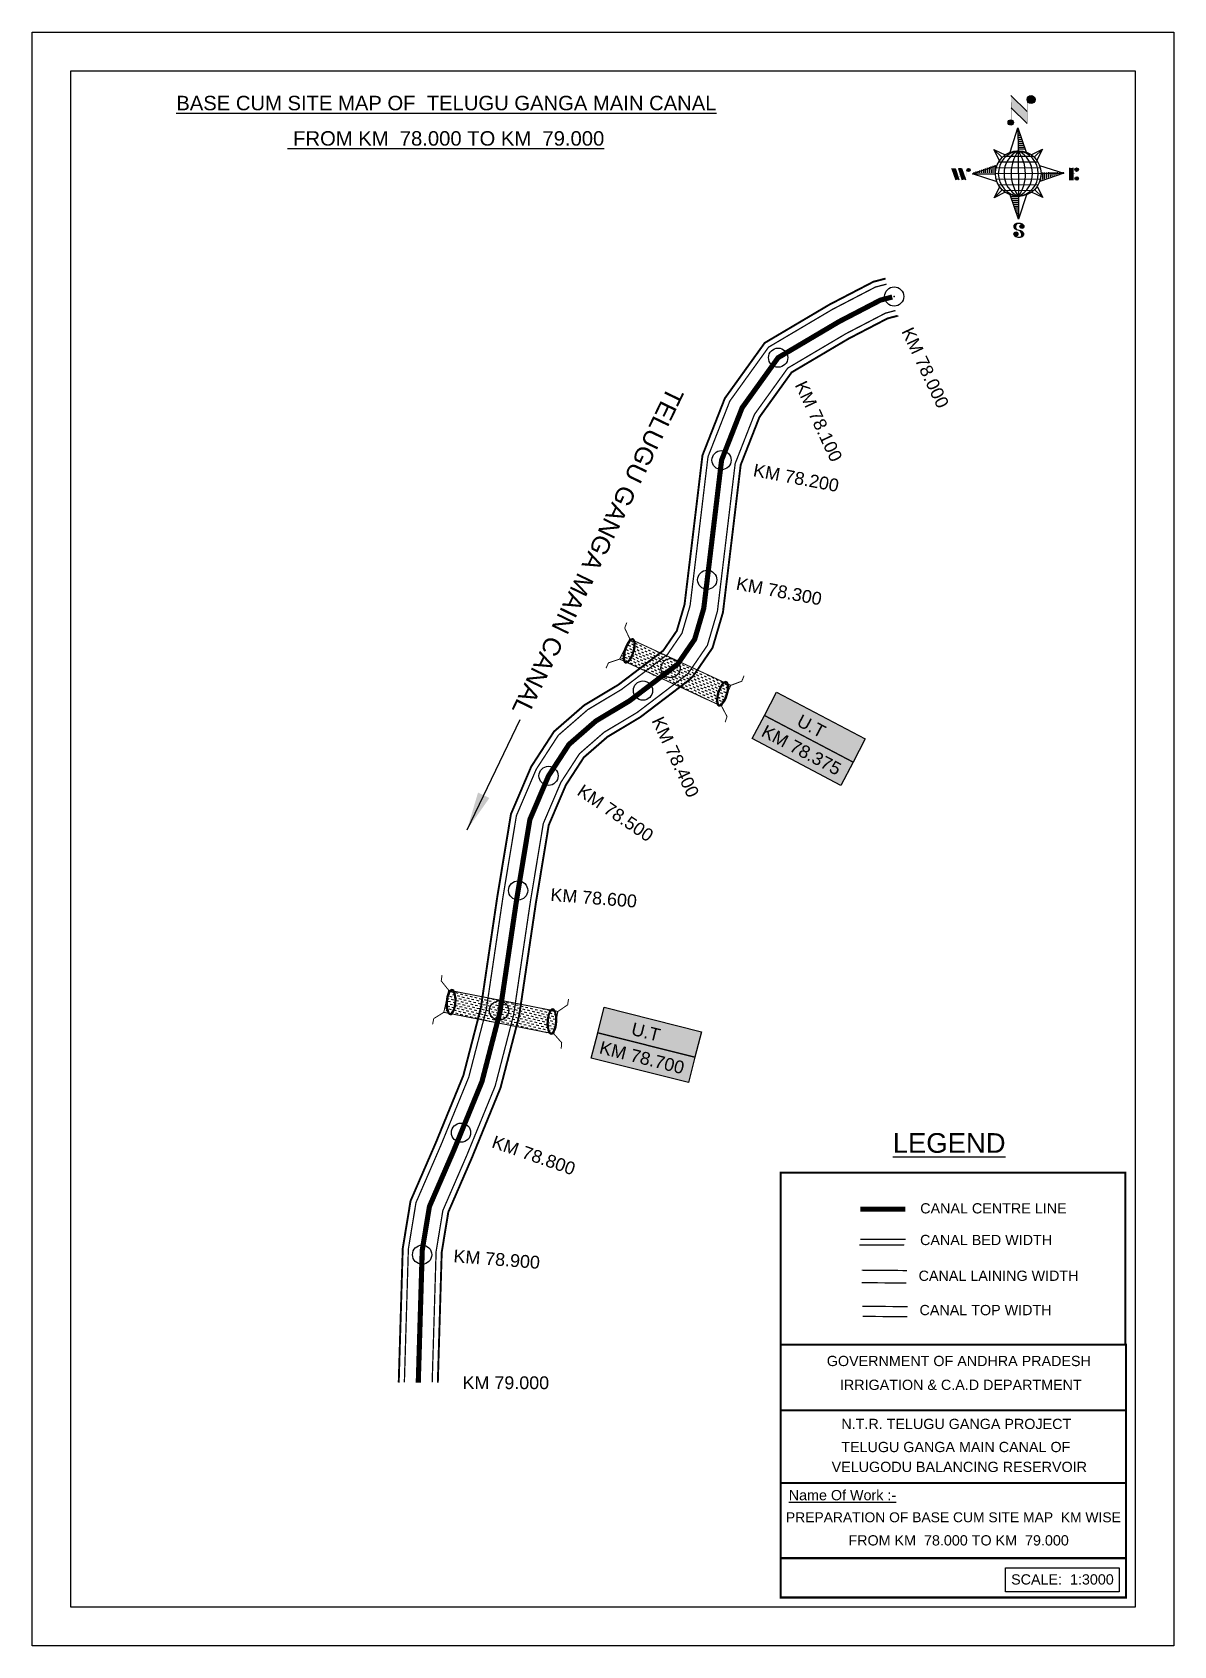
# Model space of a CAD drawing. Header units: inches. Extents: x 275152 to 276043, y 1667492 to 1668752.
import ezdxf

# ---------------------------------------------------------------- set-up
doc = ezdxf.new("R2010")
doc.units = ezdxf.units.IN
doc.header["$MEASUREMENT"] = 0
doc.header["$PDMODE"] = 32
doc.header["$PDSIZE"] = 15
doc.linetypes.add('ACAD_ISO02W100', pattern=[15, 12, -3])
for name, color, linetype in [('AQUADUCT', 1, 'Continuous'), ('bed with', 5, 'Continuous'), ('bord', 1, 'Continuous'), ('canal', 1, 'Continuous'), ('chainage', 7, 'Continuous'), ('FRAME 025', 7, 'Continuous'), ('laying', 4, 'Continuous'), ('lining', 4, 'Continuous'), ('STREAM', 4, 'Continuous'), ('Stu coo', 3, 'Continuous'), ('TEXT', 7, 'Continuous'), ('top of bund', 1, 'Continuous'), ('UT', 173, 'ACAD_ISO02W100'), ('V', 6, 'Continuous'), ('ZSTU', 7, 'Continuous')]:
    doc.layers.add(name, color=color, linetype=linetype)
doc.styles.get("Standard").update_dxf_attribs({"font": 'arial.ttf'})
doc.dimstyles.get("Standard").update_dxf_attribs({"dimtxt": 0.18, "dimasz": 0.18, "dimexe": 0.18, "dimexo": 0.0625, "dimgap": 0.09, "dimtad": 0, "dimtih": 1, "dimtoh": 1, "dimdec": 4, "dimzin": 0, "dimdsep": 46, "dimtxsty": 'Standard', "dimcen": 0.09, "dimadec": 0, "dimazin": 0, "dimtfac": 1, "dimtdec": 4, "dimtofl": 0, "dimtmove": 0, "dimatfit": 3, "dimfxl": 1, "dimtolj": 1, "dimtzin": 0, "dimarcsym": 0})
pattern_1 = [(267.2971131487395, (-8720374.9383359, 50637915.13839893), (10.53672553373347, -0.4974314379093613), [])]
pattern_2 = [(357.2971131487395, (-8720374.9383359, 50637915.13839893), (0.4974314379093601, 10.53672553373348), [])]

# ---------------------------------------------------------------- blocks, each defined once
blk = doc.blocks.new('GGF')
at = {"layer": 'STREAM'}
h = blk.add_hatch(dxfattribs=at)
h.set_pattern_fill('DASH', color=256, scale=10, angle=-6.082734917303942, style=0)
h.set_pattern_definition([(353.9172650826961, (-115347.3726237068, 1016.387648081312), (1.375417949938526, 1.110506849590268), [1.25, -1.25])])
h.paths.add_polyline_path([(406186.8358267642, 1485623.894007653), (406186.3350356966, 1485618.16585714), (406185.8342446289, 1485612.437706626), (406242.6024607782, 1485608.895201602), (406242.8636284556, 1485614.639267362), (406243.1247961327, 1485620.383333121)])
at = {"layer": 'laying', "linetype": 'ByBlock', "extrusion": (0, 0, -1)}
for centre in [(406188.8340515448, 1485618.100544371), (406240.8092758137, 1485614.964376942)]:
    blk.add_ellipse(centre, major_axis=(0.4022038884711088, -6.365555352701567), ratio=0.3887167828476952, dxfattribs=at)
at = {"layer": 'laying', "linetype": 'ByBlock'}
for points in [[(406189.2044231551, 1485612.238788546), (406189.1301593552, 1485612.234096231), (406189.0528622998, 1485612.245618227), (406188.8631006061, 1485612.324588027), (406188.7519765225, 1485612.394145026), (406188.5122836892, 1485612.610022701), (406188.3845252309, 1485612.755754402), (406187.9901122551, 1485613.318903608), (406187.7273521348, 1485613.85898441), (406187.2895556467, 1485615.151754198), (406187.1131680161, 1485615.903753204), (406186.8806331598, 1485617.489787864), (406186.8243655579, 1485618.323341603), (406186.8412834518, 1485619.932858505), (406186.9146281564, 1485620.708349793), (406187.1740924141, 1485622.067517512), (406187.3614922329, 1485622.65073727), (406187.7140922088, 1485623.356040432), (406187.8630650354, 1485623.567618286), (406188.1141012118, 1485623.821781273), (406188.2175726035, 1485623.889167762), (406188.3951326545, 1485623.961233407), (406188.4694103668, 1485623.970225642), (406188.6399464445, 1485623.94807565), (406188.7398646418, 1485623.913414563), (406188.9754422541, 1485623.761023998), (406189.1085637353, 1485623.642922326), (406189.3815283708, 1485623.318037364), (406189.5211763898, 1485623.111945711), (406189.9516964495, 1485622.33059618), (406190.2214699374, 1485621.608086816), (406190.6248590543, 1485619.961048005), (406190.7595287117, 1485619.037350996), (406190.8632364098, 1485617.186895084), (406190.8321935693, 1485616.26108243), (406190.6143732872, 1485614.607066808), (406190.4262052957, 1485613.879561222), (406190.055177624, 1485613.01905299), (406189.9016287614, 1485612.765040143), (406189.6325239488, 1485612.445281366), (406189.5169377527, 1485612.35368761), (406189.3392356181, 1485612.260876767), (406189.2716159608, 1485612.243034084), (406189.2044231551, 1485612.238788546)], [(406241.179647424, 1485609.102621116), (406241.1053836241, 1485609.097928802), (406241.0280865688, 1485609.109450798), (406240.838324875, 1485609.188420597), (406240.7272007914, 1485609.257977597), (406240.4875079581, 1485609.473855271), (406240.3597494998, 1485609.619586973), (406239.965336524, 1485610.182736179), (406239.7025764037, 1485610.722816981), (406239.2647799156, 1485612.015586769), (406239.088392285, 1485612.767585774), (406238.8558574287, 1485614.353620435), (406238.7995898268, 1485615.187174174), (406238.8165077207, 1485616.796691076), (406238.8898524253, 1485617.572182364), (406239.149316683, 1485618.931350083), (406239.3367165019, 1485619.514569841), (406239.6893164777, 1485620.219873002), (406239.8382893043, 1485620.431450857), (406240.0893254807, 1485620.685613844), (406240.1927968724, 1485620.753000333), (406240.3703569234, 1485620.825065977), (406240.4446346357, 1485620.834058213), (406240.6151707135, 1485620.811908221), (406240.7150889107, 1485620.777247134), (406240.950666523, 1485620.624856569), (406241.0837880042, 1485620.506754897), (406241.3567526398, 1485620.181869935), (406241.4964006587, 1485619.975778282), (406241.9269207185, 1485619.194428751), (406242.1966942063, 1485618.471919387), (406242.6000833233, 1485616.824880576), (406242.7347529806, 1485615.901183567), (406242.8384606787, 1485614.050727655), (406242.8074178382, 1485613.124915001), (406242.5895975561, 1485611.470899379), (406242.4014295646, 1485610.743393793), (406242.0304018929, 1485609.882885561), (406241.8768530303, 1485609.628872714), (406241.6077482177, 1485609.309113937), (406241.4921620216, 1485609.21752018), (406241.314459887, 1485609.124709338), (406241.2468402297, 1485609.106866655), (406241.179647424, 1485609.102621116)]]:
    blk.add_open_spline(points, degree=3, knots=[0, 0, 0, 0, 0.1890722348827286, 0.1890722348827286, 0.3781444697654573, 0.3781444697654573, 0.567216704648186, 0.567216704648186, 0.9642381621637766, 0.9642381621637766, 1.361259619679367, 1.361259619679367, 1.758281077194958, 1.758281077194958, 2.155302534710549, 2.155302534710549, 2.552323992226139, 2.552323992226139, 2.807761081817867, 2.807761081817867, 3.012439963152372, 3.012439963152372, 3.217118844486876, 3.217118844486876, 3.421797725821381, 3.421797725821381, 3.626476607155885, 3.626476607155885, 3.831155488490389, 3.831155488490389, 4.280922883927905, 4.280922883927905, 4.730690279365422, 4.730690279365422, 5.180457674802938, 5.180457674802938, 5.630225070240454, 5.630225070240454, 5.896844194109022, 5.896844194109022, 6.112115499412711, 6.112115499412711, 6.283185307179586, 6.283185307179586, 6.283185307179586, 6.283185307179586], dxfattribs=at)
at = {"layer": 'UT', "ltscale": 0.2, "const_width": 0.4999999999999999}
for points in [[(406181.0067191261, 1485605.627956516), (406181.2043290924, 1485608.621441158), (406185.8342446289, 1485612.437706626), (406186.3350356966, 1485618.16585714), (406186.8358267643, 1485623.894007653), (406182.485284513, 1485628.02592998), (406182.4731358847, 1485631.025905382)], [(406186.8358267643, 1485623.894007653), (406243.1247961327, 1485620.383333121)], [(406247.6637609265, 1485627.388723734), (406247.5913202798, 1485624.389598469), (406243.1247961327, 1485620.383333121), (406242.8636284556, 1485614.639267362), (406242.6024607783, 1485608.895201602), (406247.1217425518, 1485604.948545771), (406247.2591485833, 1485601.95169416)], [(406185.8342446289, 1485612.437706626), (406242.6024607783, 1485608.895201602)]]:
    blk.add_lwpolyline(points, dxfattribs=at)
blk = doc.blocks.new('*X7')
at = {"color": 0, "linetype": 'Continuous'}
for p, q in [((6321.563175437702, 239.2074203663178), (6322.581924588794, 240.2261695174094)), ((6321.571094283617, 239.3921159075293), (6322.524536642279, 240.3455582661906)), ((6321.579013129532, 239.5768114487408), (6322.467148695763, 240.4649470149719)), ((6321.586931975447, 239.7615069899523), (6322.409760749248, 240.5843357637531)), ((6321.594850821361, 239.9462025311638), (6322.352372802732, 240.7037245125344)), ((6321.602769667276, 240.1308980723753), (6322.294984856217, 240.8231132613157)), ((6321.610688513191, 240.3155936135868), (6322.322610836808, 241.0275159372032)), ((6321.618607359106, 240.5002891547983), (6322.339575221931, 241.2212570176224)), ((6321.670405508729, 239.1378737420482), (6322.639312535309, 240.1067807686281)), ((6321.756101028845, 239.046792566867), (6322.694551492757, 239.9852430307802)), ((6321.767025283511, 240.8254837745006), (6322.356539607053, 241.4149980980416)), ((6321.841796548961, 238.9557113916858), (6322.784401525116, 239.8983163678416)), ((6321.927492069076, 238.8646302165046), (6322.874251557474, 239.8113897049031)), ((6322.013187589191, 238.7735490413234), (6322.964101589832, 239.7244630419646)), ((6322.075863133939, 241.3110983202248), (6322.373503992176, 241.6087391784607)), ((6322.098883109306, 238.6824678661422), (6323.053951622191, 239.637536379026)), ((6322.184578629423, 238.591386690961), (6323.143801654548, 239.5506097160875)), ((6322.270274149538, 238.5003055157798), (6323.233651686906, 239.463683053149)), ((6322.405772691616, 238.4590273625623), (6323.316199320379, 239.3694539913255)), ((6322.536564177177, 238.4130421528257), (6323.436926723143, 239.3134046987925)), ((6322.667355662737, 238.3670569430892), (6323.557654125907, 239.2573554062594)), ((6322.798147148297, 238.3210717333527), (6323.67838152867, 239.2013061137264)), ((6322.928938633857, 238.2750865236161), (6323.799108931434, 239.1452568211934)), ((6323.059730119417, 238.2291013138795), (6323.919836334197, 239.0892075286604)), ((6323.190521604977, 238.183116104143), (6324.040563736961, 239.0331582361274)), ((6323.334898284248, 238.1507160881169), (6324.161291139725, 238.9771089435944)), ((6323.500484499982, 238.1395256085544), (6324.282018542488, 238.9210596510615)), ((6323.666070715716, 238.1283351289918), (6324.389078986148, 238.8513433994243)), ((6323.83165693145, 238.1171446494292), (6324.558435473549, 238.8439231915289)), ((6324.097210919775, 238.2059219424567), (6324.727791960951, 238.8365029836336)), ((6324.341779298861, 238.2737136262468), (6324.897148448353, 238.8290827757383)), ((6324.586347677948, 238.341505310037), (6325.066504935754, 238.821662567843)), ((6324.830916057034, 238.4092969938271), (6325.235861423155, 238.8142423599477)), ((6325.075484436121, 238.4770886776172), (6325.405217910557, 238.8068221520524)), ((6325.401209342145, 238.6260368883443), (6325.574574397958, 238.7994019441571))]:
    blk.add_line(p, q, dxfattribs=at)
blk = doc.blocks.new('*X6')
at = {"color": 0, "linetype": 'Continuous'}
for p, q in [((6324.425409812192, 240.3018877878409), (6324.530098087213, 240.4065760628617)), ((6324.560821561592, 240.2605228419445), (6324.762767368324, 240.4624686486762)), ((6324.696233310992, 240.2191578960481), (6324.995436649435, 240.5183612344908)), ((6324.831645060392, 240.1777929501517), (6325.228105930546, 240.5742538203053)), ((6324.967056809793, 240.1364280042552), (6325.451206401633, 240.6205775960956)), ((6325.102468559193, 240.0950630583588), (6325.626700194168, 240.619294693334)), ((6325.231508829004, 240.0473266328736), (6325.802193986703, 240.6180117905725)), ((6325.335045025791, 239.9740861343645), (6325.976788801136, 240.6158299097086)), ((6325.438581222579, 239.9008456358553), (6326.100204563527, 240.5624689768027)), ((6325.542117419366, 239.8276051373462), (6326.223620325917, 240.5091080438968)), ((6325.645653616154, 239.754364638837), (6326.347036088308, 240.455747110991)), ((6325.749189812941, 239.6811241403279), (6326.470451850699, 240.4023861780851)), ((6325.852726009729, 239.6078836418188), (6326.593867613089, 240.3490252451792)), ((6325.951486090436, 239.5298670272285), (6326.71728337548, 240.2956643122733)), ((6326.036566250415, 239.4381704919113), (6326.840699137871, 240.2423033793674)), ((6326.121646410395, 239.346473956594), (6326.964114900262, 240.1889424464615)), ((6326.206726570374, 239.2547774212767), (6327.055858370612, 240.1039092215148)), ((6326.291806730354, 239.1630808859595), (6327.135785134496, 240.0070592901021)), ((6326.376886890333, 239.0713843506422), (6327.21571189838, 239.9102093586895)), ((6326.461967050313, 238.9796878153249), (6327.295638662264, 239.8133594272769)), ((6326.547047210292, 238.8879912800077), (6327.375565426148, 239.7165094958642)), ((6326.632127370272, 238.7962947446904), (6327.455492190032, 239.6196595644516)), ((6326.717207530251, 238.7045982093731), (6327.535418953916, 239.5228096330389)), ((6326.788410008449, 236.4777036487165), (6327.354219516036, 237.0435131563033)), ((6326.792225928501, 238.6028399123283), (6327.6153457178, 239.4259597016263)), ((6326.838137672734, 238.4719749612643), (6327.695272481684, 239.3291097702136)), ((6326.884049416966, 238.3411100102004), (6327.775199245568, 239.2322598388009)), ((6326.916746160023, 236.7828164955863), (6327.582476853365, 237.4485471889285)), ((6326.9299611612, 238.2102450591364), (6327.853734496604, 239.1340183945408)), ((6326.975872905432, 238.0793801080725), (6327.849127438164, 238.952634640804)), ((6327.003134980726, 237.9298654880686), (6327.844520379724, 238.7712508870673)), ((6327.012515933215, 237.7624697452613), (6327.839913321284, 238.5898671333306)), ((6327.021896885704, 237.5950740024541), (6327.835306262844, 238.4084833795939)), ((6327.031277838193, 237.4276782596467), (6327.830699204404, 238.2270996258572)), ((6327.040658790683, 237.2602825168395), (6327.826092145964, 238.0457158721205)), ((6327.045082311595, 237.087929342456), (6327.810734190693, 237.8535812215537))]:
    blk.add_line(p, q, dxfattribs=at)
blk = doc.blocks.new('H')
at = {"layer": 'bord', "extrusion": (0.0004278845142637609, 0.00479197890903182, 0.9999884268595202)}
h = blk.add_hatch(dxfattribs=at)
h.set_pattern_fill('LINE', color=8, scale=84.38768555040302, angle=-2.702886851260515, style=0)
h.set_pattern_definition(pattern_2)
h.paths.add_polyline_path([(-492.4668010775931, 785.5898788240738, -0.090992046448718), (-447.9625593584497, 775.2324968557805), (-486.4976985411486, 912.0312741750386)])
h = blk.add_hatch(dxfattribs=at)
h.set_pattern_fill('LINE', color=8, scale=84.38768555040302, angle=-92.70288685126052, style=0)
h.set_pattern_definition(pattern_1)
h.paths.add_polyline_path([(-624.8772989658173, 665.1175860036165, -0.09099204644210665), (-614.5199170010164, 709.6218277204316), (-751.3186943142209, 671.0866885515861)])
h = blk.add_hatch(dxfattribs=at)
h.set_pattern_fill('LINE', color=8, scale=84.38768555040302, angle=-92.70288685126052, style=0)
h.set_pattern_definition(pattern_1)
h.paths.add_polyline_path([(-245.5531129193259, 647.210278397426), (-371.9945082624909, 653.17938094493, -0.09099204644878103), (-382.3518902289215, 608.6751392250881)])
h = blk.add_hatch(dxfattribs=at)
h.set_pattern_fill('LINE', color=8, scale=84.38768555040302, angle=-2.702886851260515, style=0)
h.set_pattern_definition(pattern_2)
h.paths.add_polyline_path([(-504.4050061509479, 532.7070881242398, -0.090992046448718), (-548.909247870557, 543.064470092766), (-510.3741086877417, 406.2656927765347)])
at = {"layer": 'bord', "extrusion": (0.0004278845142637604, 0.00479197890903182, 0.9999884268595203)}
for p, q in [((-516.2384251924814, 1087.08582315594, -1217.145331720205), (-431.5311611755169, 993.9857607749291, -1216.735438367611)), ((-519.3860571105615, 1020.408509141766, -1216.824464901347), (-434.678793075087, 927.3084467682056, -1216.414571548796)), ((-538.2690597721958, 773.6536562892143, -1215.633927328097), (-487.0181812191731, 906.212239655666, -1216.291082326422)), ((-487.0181812191731, 906.212239655666, -1216.291082326422), (-492.9870239489828, 779.7722960542887, -1215.682623766277)), ((-487.0181812191731, 906.212239655666, -1216.291082326422), (-448.4827650671941, 769.4150330077391, -1215.652034309381)), ((-626.736305744329, 793.7732813858893, -1215.692487060367), (-566.811349663476, 760.1895317081362, -1215.557193835181)), ((-626.736305744329, 793.7732813858893, -1215.692487060367), (-584.1428260545363, 746.9596384149045, -1215.486379775655)), ((-598.946746484784, 730.9517588270828, -1215.4033350249), (-626.736305744329, 793.7732813858893, -1215.692487060367)), ((-421.3357812265749, 753.3219341966324, -1215.586531535218), (-358.5136001041974, 781.1110481221694, -1215.746578873753)), ((-358.5136001041974, 781.1110481221694, -1215.746578873753), (-405.3276889660046, 738.5181495659053, -1215.522440984547)), ((-358.5136001041974, 781.1110481221694, -1215.746578873753), (-392.0976094479556, 721.1868434431963, -1215.445049781629)), ((-864.6667208376457, 700.9117660832126, -1215.145683569252), (-846.8602190883248, 637.7003116968554, -1214.850391321915)), ((-846.885899517627, 700.0723706756253, -1215.149269383754), (-829.079397758178, 636.8609162860084, -1214.853977136408)), ((-829.1050781964441, 699.2329752675723, -1215.152855198257), (-811.2985764592304, 636.0215208844747, -1214.857562950931)), ((-829.1050781964441, 699.2329752675723, -1215.152855198257), (-811.3242568973801, 698.393579858588, -1215.156441012743)), ((-811.3242568973801, 698.393579858588, -1215.156441012743), (-793.5177551378147, 635.1821254740935, -1214.861148765422)), ((-751.8386587080895, 665.2704204607289, -1215.023166955395), (-615.0399729244527, 703.8051171880215, -1215.266361263119)), ((-751.8386587080895, 665.2704204607289, -1215.023166955395), (-625.3972626964678, 659.3013864478562, -1215.048666080719)), ((-619.2784603905748, 614.0198538512923, -1214.834293591338), (-751.8386587080895, 665.2704204607289, -1215.023166955395)), ((-246.0730746499612, 641.3942844460253, -1215.12516345687), (-382.8717604242847, 602.859587718267, -1214.881969149149)), ((-378.6332729603746, 692.6448510554619, -1215.314036820931), (-246.0730746499612, 641.3942844460253, -1215.12516345687)), ((-372.5144706616993, 647.363318458898, -1215.099664331546), (-246.0730746499612, 641.3942844460253, -1215.12516345687)), ((-213.4791469212505, 669.2951450282708, -1215.272811938016), (-216.710715676134, 600.8397693103179, -1214.943388670676)), ((-197.1518122339039, 599.9164343632292, -1214.947333066632), (-193.9202434780891, 668.3718100786209, -1215.276756333961)), ((-639.398133254319, 525.5536567845847, -1214.401751538512), (-605.8141239105607, 585.4778614635579, -1214.703280630637)), ((-639.398133254319, 525.5536567845847, -1214.401751538512), (-592.5840443923953, 568.1465553403832, -1214.625889427719)), ((-576.5759521321743, 553.3427707091905, -1214.561798877043), (-639.398133254319, 525.5536567845847, -1214.401751538512)), ((-510.8935521394596, 400.4524652508553, -1213.857248085843), (-549.4289682914387, 537.2496718976181, -1214.496296102879)), ((-371.1754276144202, 512.8914235194679, -1214.455843351893), (-431.1003836950404, 546.475173198618, -1214.591136577086)), ((-371.1754276144202, 512.8914235194679, -1214.455843351893), (-413.7689073036308, 559.7050664918497, -1214.661950636613)), ((-398.9649868734996, 575.7129460782744, -1214.74499538736), (-371.1754276144202, 512.8914235194679, -1214.455843351893)), ((-459.6426735860878, 533.0110486173071, -1214.514403084168), (-510.8935521394596, 400.4524652508553, -1213.857248085843)), ((-504.9247094094171, 526.8924088519998, -1214.465706645989), (-510.8935521394596, 400.4524652508553, -1213.857248085843))]:
    blk.add_line(p, q, dxfattribs=at)
at = {"layer": 'bord', "color": 8, "linetype": 'ByBlock', "extrusion": (0.0004278845142637604, 0.00479197890903182, 0.9999884268595203)}
for p, q in [((-386.4701403837535, 711.3830894059502, -1215.400477790083), (-605.4730712235323, 721.7215742594562, -1215.35631111762)), ((-410.8462962137419, 744.2142448802479, -1215.547375515144), (-578.1125475389999, 752.110393114388, -1215.51364266185)), ((-492.9872379411827, 779.772306161467, -1215.682623723144), (-504.9247094094171, 526.8924088519998, -1214.465706645989)), ((-372.5145726100891, 647.3634304928128, -1215.099664824794), (-625.3973747401615, 659.3012845208868, -1215.048665544341)), ((-378.0217974673142, 615.9429816137999, -1214.946740470406), (-622.87451776542, 627.5017590741627, -1214.897360629442)), ((-375.037429585529, 679.1629559395369, -1215.250969739694), (-619.8901498829364, 690.7217333998997, -1215.201589898729)), ((-392.4388761268347, 584.9431407540105, -1214.792019251512), (-611.441806967312, 595.2816256079823, -1214.747852579053)), ((-419.7993998112506, 554.5543218990788, -1214.634687707282), (-587.06565113744, 562.4504701336846, -1214.600954853988))]:
    blk.add_line(p, q, dxfattribs=at)
at = {"layer": 'bord', "extrusion": (0.0004278845142637604, 0.00479197890903182, 0.9999884268595203)}
for points, const_width, elevation in [([(-522.0131121619479, 959.550775259228), (-515.7175743466119, 1092.906934415961)], 1.60540055982536, -1212.142843617219), ([(-434.158262363472, 933.1277235058805), (-427.8627245295095, 1066.483882669366)], 1.60540055982536, -1212.142843617219), ([(-870.0736340994383, 707.00824508073), (-846.3658724653925, 705.889038352192)], 0.6421602239301444, -1212.142843617219), ([(-828.5594987093612, 642.6768581911618), (-855.2307305332708, 643.935965762368)], 0.6421602239301444, -1212.142843617219), ([(-828.5594987093612, 642.676858191162), (-820.953748198869, 677.9586989512691)], 0.6421602239301444, -1212.142843617223), ([(-810.7786774830411, 641.8374531447001), (-784.1074456587239, 640.5783455765209)], 0.6421602239301444, -1212.142843617222), ([(-792.9978562549747, 640.9980480956772), (-781.589230506466, 693.9208092413096)], 0.6421602239301444, -1212.142843617218), ([(-222.7385766651839, 675.5731321041832), (-173.8413183107752, 673.2647682324088)], 0.7063762463231584, -1212.142843617221), ([(-194.785239975681, 644.8497587676384), (-185.0057882997701, 644.3880859934699)], 0.7063762463231584, -1212.14284361722), ([(-177.0730277270245, 604.8086065300355), (-225.9702860934822, 607.1169704015771)], 0.7063762463231584, -1212.142843617222)]:
    blk.add_lwpolyline(points, dxfattribs=dict(at, const_width=const_width, elevation=elevation))
for points, const_width, elevation in [([(-413.6616245851993, 1073.140134249887, 1), (-397.6117714248124, 1057.729118476532, 1)], 22.25077962579039, -1212.14284361722), ([(-530.3419430367337, 949.5474510251247, 1), (-519.6420409089901, 939.2734405104861, 1)], 14.83385308386026, -1212.142843617223), ([(-775.9087905502321, 696.5833098740303, 1), (-769.4888492682775, 690.418903565154, 1)], 8.900311850316152, -1212.142843617216), ([(-177.8339587833615, 666.8757400336997, 1), (-170.7720233739972, 660.0948930920731, 1)], 9.790343035347762, -1212.142843617223), ([(-180.1423226412179, 617.9784816729323, 1), (-173.0803872516442, 611.1976347345654, 1)], 9.790343035347762, -1212.142843617219), ([(-489.8397168474219, 361.7280028313068, 1), (-498.0671858660056, 369.1142257457323, 1)], 11.05656073458609, -1212.142843617215), ([(-525.1949096693778, 321.5505605205689, 1), (-533.4223786795214, 328.9367834347616, 1)], 11.05656073458609, -1212.142843617218)]:
    blk.add_lwpolyline(points, format="xyb", close=True, dxfattribs=dict(at, const_width=const_width, elevation=elevation))
for points, elevation in [([(-537.0436544864716, 317.3909783906986), (-530.686771839954, 310.4778530870033), (-519.7848077441001, 306.8033377354246), (-504.8555995545785, 306.8996049665207), (-493.8614930827366, 309.9751672386152), (-486.3299612487816, 317.6739007300386), (-486.5193926708707, 325.7780890813514), (-490.6180678635317, 333.2605072774198), (-493.5031616341619, 336.2254691210802), (-502.816804350885, 340.8534958871466), (-522.4580017436219, 347.2728260433129), (-530.4257294404489, 351.5824209563287), (-533.6858260648524, 354.5525017987891), (-537.4013079778782, 362.629807892173), (-536.9549017110166, 373.3508360361672), (-530.0284934418471, 380.6827556172281), (-520.0052991440441, 384.0716307398478), (-503.5000552259427, 384.2213990291513), (-492.5323047870551, 379.8708521119993), (-487.1463343054379, 373.2710396641844)], -1212.142843617219), ([(-522.4539065143929, 347.5728294925347), (-526.1949835211592, 353.7751140225195), (-527.7518298353394, 360.6227161141025), (-527.9156661629893, 370.6019260344024), (-525.8991041315983, 375.4503632916039), (-521.3202371541029, 381.1640017041664), (-514.5251386848048, 384.3718976443916)], -1212.142843617221), ([(-504.8555995545785, 306.8996049665207), (-499.0047943263154, 312.3708361831504), (-496.9585419834797, 319.3942984564654), (-497.4612851235933, 326.5275708001649), (-501.2415295758961, 335.3559093211365), (-509.2361390522836, 343.1915685721062)], -1212.142843617219)]:
    blk.add_lwpolyline(points, dxfattribs=dict(at, elevation=elevation))
for centre, radius in [((-405.6366979898718, 1065.434626361347, -1212.142843617228), 22.25077962579068), ((-524.9919919744626, 944.4104457636145, -1212.142843617225), 14.83385308386045), ((-498.4359036135794, 659.1484834742021, -1212.142843617229), 126.5822129822759), ((-772.6988199003781, 693.5011067149355, -1212.142843617225), 8.900311850316273), ((-174.3029910778062, 663.4853165630027, -1212.142843617225), 9.7903430353479), ((-176.6113549475952, 614.5880582008385, -1212.142843617227), 9.7903430353479), ((-493.9534513636986, 365.4211142832808, -1212.142843617226), 11.05656073458623), ((-529.3086441806488, 325.2436719765011, -1212.142843617227), 11.05656073458623)]:
    blk.add_circle(centre, radius, dxfattribs=at)
at = {"layer": 'bord', "color": 8, "linetype": 'ByBlock', "extrusion": (0.0004278845142637604, 0.00479197890903182, 0.9999884268595203)}
for centre, radius, start, end in [((-481.5018944916621, 658.3490694805806, -1212.142843617225), 127.7124113124745, 94.925359787212, 259.6690604518324), ((-436.7958279077627, 656.2386032006533, -1212.142843617224), 140.8227119427793, 113.2864437035868, 241.3079765329169), ((-315.8862391595549, 650.5307512261786, -1212.142843617227), 222.3100112361417, 142.5891607921548, 212.0052594442485), ((-560.0761933124097, 662.0583738566748, -1212.142843617224), 140.8227119427793, 293.2864437035868, 61.30797653291689), ((-680.9857820597445, 667.7662258302183, -1212.142843617228), 222.3100112361417, 322.5891607921548, 32.00525944424854), ((-515.3701267285685, 659.9479075753505, -1212.142843617227), 127.7124113124745, 274.925359787212, 79.66906045183244)]:
    blk.add_arc(centre, radius, start, end, dxfattribs=at)
at = {"layer": 'bord', "extrusion": (0.0004278845142637604, 0.00479197890903182, 0.9999884268595203)}
for points in [[(-515.7175743148887, 1092.906934417125, -1212.142843617227), (-431.0104934413977, 999.8058030862261, -1212.142843617227), (-518.8653432401063, 1026.22885483189, -1212.142843617227), (-434.1582623484545, 933.1277235084416, -1212.142843617227)], [(-864.1466936911305, 706.7284433981881, -1212.142843617225), (-846.3658724649268, 705.889038353589, -1212.142843617225), (-846.34031992468, 643.5162632348297, -1212.142843617225), (-828.5594986876497, 642.6768581867381, -1212.142843617225)], [(-828.5850512369768, 705.049633307593, -1212.142843617229), (-810.804230031204, 704.2102282608984, -1212.142843617229), (-810.778677482168, 641.8374531481927, -1212.142843617229), (-792.9978562541016, 640.9980480994025, -1212.142843617229)], [(-193.4002216503151, 674.1881137788835, -1212.142843617225), (-196.6319310673212, 605.7319520774413, -1212.142843617225), (-212.9591249906118, 675.1114593302475, -1212.142843617225), (-216.1908344065701, 606.6552976257785, -1212.142843617225)]]:
    blk.add_solid(points, dxfattribs=at)
at = {"layer": 'bord', "extrusion": (0.0004278845142637604, 0.00479197890903182, 0.9999884268595203), "xscale": 7.977342409717546, "yscale": 7.977342408231451, "zscale": 7.977342408476333, "rotation": 138.0840426661453}
for name, p in [('*X6', (38300.50170925955, -31929.38484708802, -1212.14284361722)), ('*X7', (38314.39702652739, -31950.87734303279, -1212.142843617221))]:
    blk.add_blockref(name, p, dxfattribs=at)

msp = doc.modelspace()

# ---------------------------------------------------------------- hatches: boundary and pattern name
at = {"layer": 'ZSTU'}
h = msp.add_hatch(color=135, dxfattribs=at)
h.set_gradient(color1=(141, 177, 78), color2=(107, 135, 59), one_color=1, tint=0.3799999952316284, name='CYLINDER')
h.paths.add_polyline_path([(275733.2209188268, 1668236.565293158), (275723.666524552, 1668218.468072643), (275792.9010522195, 1668181.961142155), (275802.455446494, 1668200.058362668)])
h.paths.add_polyline_path([(275744.7168385159, 1668209.980880066), (275769.11412737, 1668197.100376307), (275776.2367004082, 1668210.591422549), (275751.8394115543, 1668223.471926307)], flags=24)
h = msp.add_hatch(color=252, dxfattribs=at)
h.set_gradient(color1=(167, 88, 159), color2=(127, 67, 121), one_color=1, tint=0.3799999952316284, name='CYLINDER')
h.paths.add_polyline_path([(275783.3466579448, 1668163.863921643), (275792.9010522194, 1668181.961142155), (275723.666524552, 1668218.468072643), (275714.1121302783, 1668200.37085213)])
h.paths.add_polyline_path([(275716.8947502687, 1668201.571742297), (275781.1619564634, 1668167.641989046), (275788.3179688114, 1668181.196373533), (275724.0507626166, 1668215.126126783)], flags=24)
h = msp.add_hatch(color=135, dxfattribs=at)
h.set_gradient(color1=(141, 177, 78), color2=(107, 135, 59), one_color=1, tint=0.3799999952316284, name='CYLINDER')
h.paths.add_polyline_path([(275598.5279953338, 1667990.52245836), (275593.5383990619, 1667970.675550052), (275669.4559598803, 1667951.630872203), (275674.4455561522, 1667971.477780509)])
h.paths.add_polyline_path([(275616.0010287762, 1667967.423101415), (275642.7571129173, 1667960.696509267), (275646.4767379233, 1667975.491906024), (275619.7206537824, 1667982.218498171)], flags=24)
h = msp.add_hatch(color=252, dxfattribs=at)
h.set_gradient(color1=(167, 88, 159), color2=(127, 67, 121), one_color=1, tint=0.3799999952316284, name='CYLINDER')
h.paths.add_polyline_path([(275664.4663636078, 1667931.783963899), (275669.4559598803, 1667951.630872203), (275593.538399062, 1667970.675550052), (275588.5488027906, 1667950.828641747)])
h.paths.add_polyline_path([(275590.970940212, 1667952.663085023), (275661.4483644661, 1667934.944763986), (275665.1829577819, 1667949.799699562), (275594.7055335278, 1667967.5180206)], flags=24)

# ---------------------------------------------------------------- linework, layer by layer
at = {"linetype": 'ByBlock'}
for points in [[(275152.1866384002, 1667491.963583746), (275152.1866384002, 1668751.963583746), (276043.1866384002, 1668751.963583746), (276043.1866384002, 1667491.963583746)], [(276013.1866384002, 1668721.963583746), (276013.1866384002, 1667521.963583746), (275182.1866384002, 1667521.963583746), (275182.1866384002, 1668721.963583746)]]:
    msp.add_lwpolyline(points, close=True, dxfattribs=at)
for p in [(275824.9974891615, 1668545.61074233), (275734.4218927704, 1668497.879), (275690.2488927705, 1668417.819), (275679.0286739192, 1668324.371937528), (275628.8795102658, 1668237.855688274), (275555.1628927705, 1668171.269), (275531.4467681582, 1668081.781381812), (275486.8791515492, 1667892.616425057), (275456.4787650511, 1667797.34934522)]:
    msp.add_point(p)
at = {"color": 2}
for p in [(275650.3958927705, 1668255.37), (275516.5658927705, 1667987.96)]:
    msp.add_point(p, dxfattribs=at)
at = {"layer": 'bed with', "const_width": 1}
for points in [[(275819.0807822386, 1668555.279069685), (275810.3597006234, 1668553.000448835), (275776.7423682936, 1668535.527686442), (275726.9392344165, 1668506.058556037), (275696.6881952134, 1668463.973379986), (275679.6407475306, 1668420.486662752), (275672.5897870378, 1668361.577454487), (275665.6689275968, 1668304.226904412), (275659.3191938473, 1668282.610046371), (275647.9039673003, 1668265.968791863), (275612.1253178843, 1668238.739775441), (275585.739352337, 1668222.936730232), (275562.8120341877, 1668202.966792216), (275545.5524345038, 1668176.3917136), (275530.1081975812, 1668140.211284647), (275519.5522980075, 1668076.353611383), (275506.6007029853, 1667988.896780035), (275492.8577603323, 1667935.865545739), (275471.2930420001, 1667883.180036953), (275451.7054187499, 1667838.016093617), (275445.7583909361, 1667801.839047548), (275442.6345293303, 1667697.556927974)], [(275825.9726172388, 1668534.651292487), (275818.2040849176, 1668532.621551165), (275787.2794172474, 1668516.548313558), (275741.9045511244, 1668489.699443963), (275715.8975903275, 1668453.518620014), (275700.8570380103, 1668415.151337249), (275694.1359985031, 1668358.998545513), (275686.9968579442, 1668299.839095588), (275679.1665916936, 1668273.181953629), (275664.4796047732, 1668251.771087511), (275662.3646818015, 1668249.704560947), (275624.3084676567, 1668220.742224559), (275598.5404332039, 1668205.309269768), (275579.3557513533, 1668188.599207784), (275564.7733510371, 1668166.1462864), (275551.0915879597, 1668134.094715354), (275540.9914875334, 1668072.994388617), (275527.8970825556, 1667984.573219966), (275513.4960252087, 1667929.002454261), (275491.2907435409, 1667874.751963047), (275472.6823667911, 1667831.845906383), (275467.4053946049, 1667799.744952451), (275464.3442594941, 1667697.556796268)], [(275832.7808913313, 1667804.87208141), (275830.7255709543, 1667804.899639906), (275797.9332360799, 1667804.87662052), (275797.696782721, 1667804.885787764)], [(275833.9013454863, 1667809.277339329), (275830.753650082, 1667809.319544792), (275798.5944093242, 1667809.296969823)]]:
    msp.add_lwpolyline(points, dxfattribs=at)
at = {"layer": 'canal', "color": 6, "const_width": 4}
for points in [[(275833.7446777838, 1667832.894024525), (275831.1431698927, 1667832.928906504), (275798.548205657, 1667832.906025667)], [(275798.548205657, 1667832.906025667), (275833.7446777838, 1667832.894024525)]]:
    msp.add_lwpolyline(points, dxfattribs=at)
at = {"layer": 'FRAME 025', "lineweight": -3, "const_width": 1.636994106223717}
for points in [[(275736.3873703585, 1667861.36634328), (276005.4955355329, 1667861.36634328), (276005.4955355329, 1667727.137989352), (275736.3873703585, 1667727.137989352)], [(275736.3873703586, 1667727.137989352), (276005.8610707589, 1667727.137989352), (276005.8610707589, 1667529.592089582), (275736.3873703586, 1667529.592089582)]]:
    msp.add_lwpolyline(points, close=True, dxfattribs=at)
for points in [[(275736.3873703586, 1667675.847747311), (276005.8610707589, 1667675.847747311)], [(275736.3873703586, 1667618.983952401), (276005.8610707589, 1667618.983952401)], [(275736.3873703586, 1667560.353449275), (276005.8610707589, 1667560.353449275)]]:
    msp.add_lwpolyline(points, dxfattribs=at)
at = {"layer": 'lining', "const_width": 1}
for points in [[(275818.2163595897, 1668559.34252893), (275808.8595073137, 1668556.897795624), (275774.7272183785, 1668539.157382178), (275724.0772038019, 1668509.187141987), (275693.014509051, 1668465.972792608), (275675.58325419, 1668421.507013021), (275668.4691982092, 1668362.070655973), (275661.5900837745, 1668305.066047575), (275655.5234933376, 1668284.413114799), (275644.8594013806, 1668268.866873328), (275609.7953606698, 1668242.181703375), (275583.2912193602, 1668226.307880505), (275559.6481435776, 1668205.714509977), (275541.8765449364, 1668178.351092535), (275526.0952450434, 1668141.38104329), (275515.4521765083, 1668076.996043386), (275502.5278930676, 1667989.723635992), (275488.9108110587, 1667937.17807245), (275467.4685967746, 1667884.791857539), (275447.693698272, 1667839.196106383), (275441.6185261791, 1667802.239531173), (275438.4809073025, 1667697.498160346)], [(275827.501615628, 1668530.761471811), (275819.7042782273, 1668528.724204376), (275789.2945671625, 1668512.918617822), (275744.7665817391, 1668486.570858013), (275719.5712764899, 1668451.519207392), (275704.9145313508, 1668414.130986979), (275698.2565873318, 1668358.505344028), (275691.0757017664, 1668298.999952425), (275682.9622922034, 1668271.378885201), (275667.6713609771, 1668249.087581813), (275665.0817992651, 1668246.557277807), (275626.6384248711, 1668217.300296625), (275600.9885661807, 1668201.938119495), (275582.5196419633, 1668185.851490023), (275568.4492406045, 1668164.186907465), (275555.1045404975, 1668132.92495671), (275545.0916090327, 1668072.351956614), (275531.9698924734, 1667983.746364008), (275517.4429744823, 1667927.68992755), (275495.1151887664, 1667873.140142462), (275476.694087269, 1667830.665893617), (275471.5452593619, 1667799.344468827), (275468.4909136491, 1667697.382959309)], [(275799.5773216933, 1667775.477478269), (275826.4286337541, 1667775.27246074), (275834.4714019083, 1667775.180042742)], [(275799.6153677169, 1667785.240325661), (275824.3232427927, 1667785.05598888), (275835.0035192063, 1667784.933350195)]]:
    msp.add_lwpolyline(points, dxfattribs=at)
at = {"layer": 'top of bund', "const_width": 1}
for points in [[(275818.2112014733, 1668559.857965963), (275808.6787611318, 1668557.367355478), (275774.4844292321, 1668539.594694918), (275723.7323808363, 1668509.564080053), (275692.5718962604, 1668466.213685695), (275675.0943995707, 1668421.629946788), (275667.9727417239, 1668362.130077838), (275661.098656808, 1668305.167149161), (275655.0661800231, 1668284.630351959), (275644.4925862096, 1668269.216039769), (275609.5146429332, 1668242.596393487), (275582.9962635798, 1668226.714043189), (275559.2669519379, 1668206.045560309), (275541.4336666752, 1668178.587162286), (275525.6117567858, 1668141.521978067), (275514.9581859662, 1668077.073444833), (275502.0371930774, 1667989.823257192), (275488.4352750016, 1667937.336208199), (275467.0078202414, 1667884.98605279), (275447.2103584553, 1667839.338276596), (275441.1197472927, 1667802.287782212), (275437.9861155528, 1667697.679511732)], [(275828.260286832, 1668530.44291066), (275819.8850244092, 1668528.254644522), (275789.5373563089, 1668512.481305083), (275745.1114047047, 1668486.193919947), (275720.0138892805, 1668451.278314305), (275705.4033859702, 1668414.008053212), (275698.7530438171, 1668358.445922162), (275691.5671287329, 1668298.89885084), (275683.4196055179, 1668271.161648041), (275668.0559099173, 1668248.764267874), (275665.4091628148, 1668246.178087068), (275626.9191426078, 1668216.885606512), (275601.2835219611, 1668201.531956811), (275582.9008336031, 1668185.520439691), (275568.8921188656, 1668163.950837714), (275555.5880287552, 1668132.784021934), (275545.5855995747, 1668072.274555167), (275532.4605924635, 1667983.646742808), (275517.9185105393, 1667927.531791802), (275495.5759652996, 1667872.94594721), (275477.1774270856, 1667830.523723404), (275472.0440382482, 1667799.296217788), (275468.992029542, 1667697.412723248)], [(275800.1412751864, 1667757.032291096), (275824.7237412061, 1667756.852382472), (275835.5606739344, 1667756.727950212)], [(275835.1320898607, 1667748.873182624), (275827.2165793543, 1667748.964142178), (275800.2831851819, 1667749.166583832)]]:
    msp.add_lwpolyline(points, dxfattribs=at)
at = {"layer": 'V', "color": 1, "const_width": 4}
msp.add_lwpolyline([(275823.486928795, 1668545.216067162), (275814.2818927705, 1668542.811), (275782.0108927705, 1668526.038), (275734.4218927704, 1668497.879), (275706.2928927705, 1668458.746), (275690.2488927705, 1668417.819), (275683.3628927704, 1668360.288), (275676.3328927705, 1668302.033), (275669.2428927704, 1668277.896), (275656.1348927704, 1668258.787), (275655.2608927705, 1668257.933), (275618.2168927705, 1668229.741), (275592.1398927704, 1668214.123), (275571.0838927705, 1668195.783), (275555.1628927705, 1668171.269), (275540.5998927705, 1668137.153), (275530.2718927705, 1668074.674), (275517.2488927705, 1667986.735), (275503.1768927705, 1667932.434), (275481.2918927704, 1667878.966), (275462.1938927704, 1667834.931), (275456.5818927705, 1667800.792), (275453.4841297127, 1667697.381113612)], dxfattribs=at)
at = {"layer": 'V', "color": 0}
msp.add_lwpolyline([(275911.8867407497, 1667552.731573202), (276000.5968751239, 1667552.731573202), (276000.5968751239, 1667533.979096899), (275911.8867407497, 1667533.979096899)], close=True, dxfattribs=at)
at = {"layer": 'ZSTU', "color": 135}
for points in [[(275733.2209188266, 1668236.565293157), (275802.4554464945, 1668200.058362668), (275792.9010522195, 1668181.961142155), (275723.666524552, 1668218.468072643)], [(275598.5279953338, 1667990.522458359), (275674.4455561527, 1667971.477780509), (275669.4559598803, 1667951.630872203), (275593.5383990619, 1667970.675550052)]]:
    msp.add_lwpolyline(points, close=True, dxfattribs=at)
at = {"layer": 'ZSTU', "color": 252}
for points in [[(275723.666524552, 1668218.468072643), (275792.9010522195, 1668181.961142155), (275783.3466579449, 1668163.863921643), (275714.1121302783, 1668200.37085213)], [(275593.5383990619, 1667970.675550052), (275669.4559598803, 1667951.630872203), (275664.4663636077, 1667931.783963898), (275588.5488027906, 1667950.828641747)]]:
    msp.add_lwpolyline(points, close=True, dxfattribs=at)

# ---------------------------------------------------------------- block references
at = {"layer": 'AQUADUCT', "color": 1, "xscale": 0.1408039184319789, "yscale": 0.1408039187081158, "zscale": 0.1408039184379445, "rotation": 3.078330572322649}
msp.add_blockref('H', (275996.9560926027, 1668553.526230814, 170.8847861942989), dxfattribs=at)
at = {"layer": 'laying', "color": 6, "linetype": 'ByBlock', "zscale": 1.539389526941385}
for p, xscale, yscale, rotation in [((-1134873.123553975, -237409.4665923757), 1.53938952722141, 1.539389526952291, 338.7846747470471), ((-642790.2092221613, -517840.9406833107), 1.539389527201633, 1.539389526952296, 352.5044649915499)]:
    msp.add_blockref('GGF', p, dxfattribs=dict(at, xscale=xscale, yscale=yscale, rotation=rotation))

# ---------------------------------------------------------------- texts
at = {"layer": 'chainage', "color": 0}
for s, height, rotation, p in [('KM 78.000', 9.99999999999997, 295.1372376138658, (275830.3966194558, 1668518.501591955)), ('KM 78.100', 9.99999999999997, 295.1372376138658, (275747.2069418116, 1668476.646788003)), ('KM 78.200', 9.99999999999997, 349.3377932181471, (275714.3354716255, 1668405.398276501)), ('KM 78.300', 9.99999999999997, 349.3377932181471, (275700.9972223655, 1668316.843333055)), ('KM 78.400', 9.99999999999997, 295.1372376138658, (275635.4281776942, 1668214.480285611)), ('KM 78.500', 9.999999999999968, 325.9644647458434, (275576.6624285398, 1668157.014561569)), ('KM 78.600', 9.99999999999997, 355.4869222009958, (275556.3777787942, 1668073.662713842)), ('KM 78.800', 9.99999999999997, 340.8770683741012, (275510.0550099908, 1667881.312980197)), ('KM 78.900', 9.999999999999968, 355.5949345218776, (275480.6736338147, 1667791.411326052)), ('KM 79.000', 9.99999999999997, 359.9693533801675, (275488.0777566539, 1667692.364180689))]:
    msp.add_text(s, height=height, rotation=rotation, dxfattribs=at).set_placement(p)
at = {"layer": 'chainage', "color": 1}
msp.add_text('TELUGU GANGA MAIN CANAL', height=14.04243867787395, rotation=244.2251991916185, dxfattribs=at).set_placement((275648.478880402, 1668476.107201966))
at = {"layer": 'chainage', "color": 0}
for s, height, p in [('%%ULEGEND', 15.33694249980499, (275823.8374138264, 1667876.911050009)), ('CANAL CENTRE LINE', 8, (275845.3141486133, 1667829.549293973)), ('CANAL BED WIDTH', 8, (275845.1846033251, 1667804.830238389)), ('CANAL LAINING WIDTH', 8, (275844.0602781699, 1667776.886542928)), ('CANAL TOP WIDTH', 8, (275844.7751762416, 1667750.101360975)), ('GOVERNMENT OF ANDHRA PRADESH ', 8, (275772.3953449663, 1667710.343644292)), ('IRRIGATION & C.A.D DEPARTMENT', 8, (275782.6366196909, 1667691.702049888)), ('N.T.R. TELUGU GANGA PROJECT', 8, (275783.7493497431, 1667661.188646177)), ('TELUGU GANGA MAIN CANAL OF', 8, (275783.6781798009, 1667643.158439997)), (' VELUGODU BALANCING RESERVOIR', 8, (275773.0566656657, 1667627.638535269)), ('%%UName Of Work :-', 8, (275742.6954883328, 1667605.582749595)), ('PREPARATION OF BASE CUM SITE MAP  KM WISE', 7.742718181745905, (275740.5061558194, 1667588.399961035)), (' FROM KM  78.000 TO KM  79.000', 8, (275786.1635301439, 1667570.260956369)), ('SCALE:  1:3000', 8, (275916.2485903309, 1667539.766653482))]:
    msp.add_text(s, height=height, dxfattribs=at).set_placement(p)
at = {"layer": 'Stu coo', "color": 0}
for s, rotation, p in [('U.T', 332.1682688002813, (275748.0851037246, 1668210.965426404)), ('KM 78.375', 332.1682688002813, (275720.4292851755, 1668202.794975213)), ('U.T', 345.8880590445748, (275619.0396796319, 1667969.1784199)), ('KM 78.700', 345.8880590445748, (275594.1107736659, 1667954.681861011))]:
    msp.add_text(s, height=9.999999999999984, rotation=rotation, dxfattribs=at).set_placement(p)
at = {"layer": 'TEXT', "color": 0}
for s, p in [('%%UBASE CUM SITE MAP OF  TELUGU GANGA MAIN CANAL', (275264.6274294013, 1668691.045361961)), ('%%U FROM KM  78.000 TO KM  79.000', (275351.4197130222, 1668663.436162421))]:
    msp.add_text(s, height=11.29445192087996, dxfattribs=at).set_placement(p)

# ---------------------------------------------------------------- leaders
at = {"layer": 'chainage', "color": 1}
msp.add_leader([(275491.526846242, 1668129.093575767), (275533.1532114539, 1668215.298583963)], dimstyle='Standard', override={"dimasz": 30, "dimgap": 0.09, "dimtad": 0}, dxfattribs=at)

doc.saveas('drawing.dxf')
